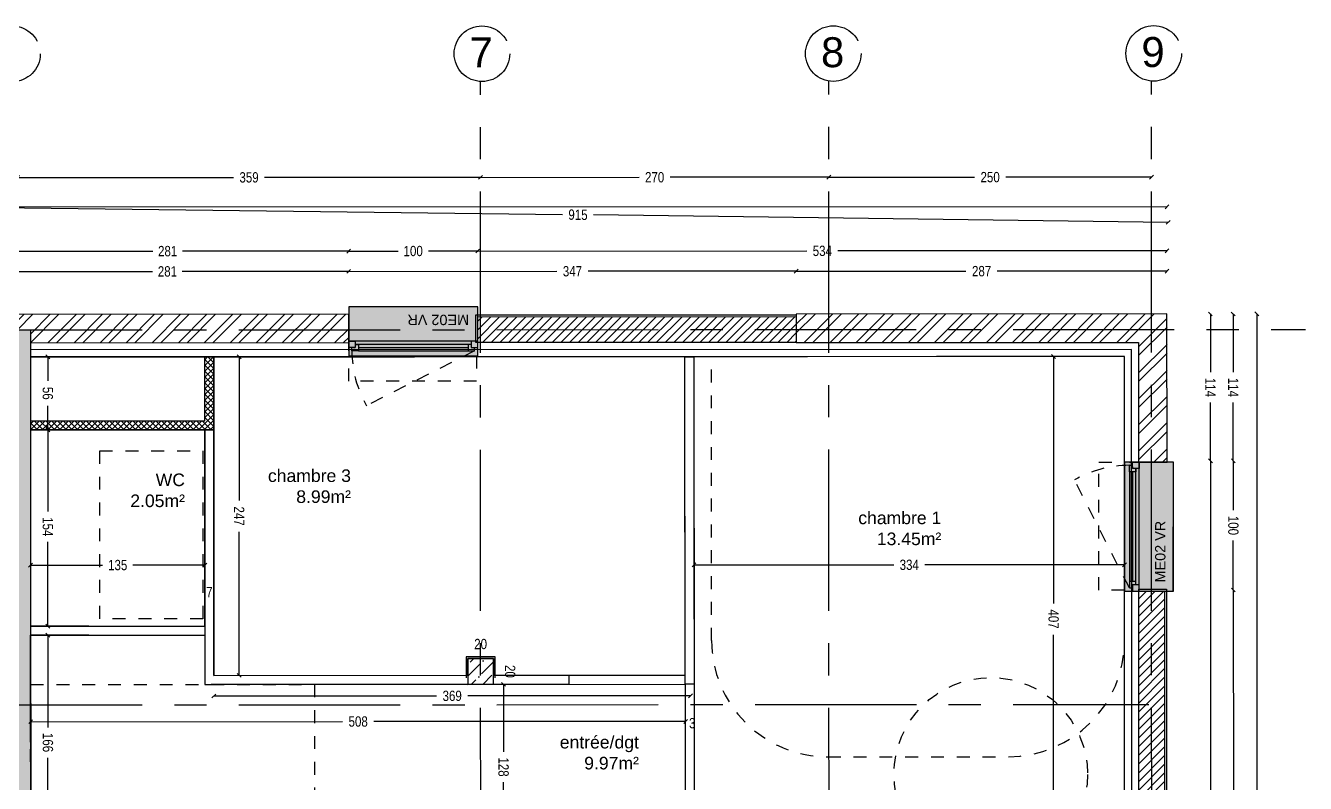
# Model space of a CAD drawing. Header units: millimetres. Extents: x -11.2 to 20.6, y -11.4 to 6.8.
# Drawn here: x 10.26 to 20.18, y 0.89 to 6.77 of the extents above; entities that cross this region are included whole.
import ezdxf

# ---------------------------------------------------------------- set-up
doc = ezdxf.new("R2010")
doc.units = ezdxf.units.MM
for name, pattern in [('0.0.1_Plan masse$0$cartouche PRO tranche 1$0${ Batten }', [0]), ('AXESx2', [4, 2.5, -0.5, 0.5, -0.5]), ('CACHE', [0.375, 0.25, -0.125]), ('INTERROMPU', [0.75, 0.5, -0.25])]:
    doc.linetypes.add(name, pattern=pattern)
doc.layers.get('Defpoints').update_dxf_attribs({"color": 1})
for name, color, linetype in [("02_AH_Files d'axes", 147, 'AXESx2'), ('02_AH_Structure Béton', 10, 'Continuous'), ('02_AH_Structure Béton_H', 11, 'Continuous'), ('02_AH_Structure Maçonnée', 230, 'Continuous'), ('02_AH_Structure Maçonnée_H', 231, 'Continuous'), ('03_AH_Menuiseries Ext', 3, 'Continuous'), ('04_AH_Cloisons', 150, 'Continuous'), ('04_AH_Cloisons_H', 153, 'Continuous'), ('04_AH_Isolation', 2, 'Continuous'), ('04_AH_Isolation_H', 2, 'Continuous'), ('07_AH_Côtes 50e', 7, 'Continuous'), ('07_AH_Perso-Symboles-...', 8, 'Continuous'), ('07_AH_Textes 50e', 7, 'Continuous')]:
    doc.layers.add(name, color=color, linetype=linetype)
doc.layers.add('07_AH_SHAB', color=130, linetype='Continuous', plot=False)
doc.layers.add('10_AH_PANTONE BLANC', color=7, linetype='Continuous', lineweight=0, true_color=0xffffff)
doc.styles.add('ARIAL', font='arial.ttf', dxfattribs={"width": 0.8})
doc.styles.add('Texte 1000', font='arial.ttf', dxfattribs={"height": 1.5})
doc.styles.add('Texte 50', font='arial.ttf', dxfattribs={"height": 0.075})
doc.dimstyles.new('B+B_50', dxfattribs={"dimscale": 0, "dimtxt": 0.08, "dimasz": 0.03, "dimexe": 0.015, "dimexo": 0.03, "dimgap": 0.05, "dimtad": 0, "dimdec": 0, "dimlfac": 100, "dimdsep": 46, "dimtxsty": 'ARIAL', "dimblk": 'OBLIQUE', "dimcen": 0, "dimse1": 1, "dimse2": 1, "dimadec": 0, "dimazin": 0, "dimtp": 5, "dimtm": 2, "dimtfac": 1, "dimtdec": 0, "dimtofl": 0, "dimtmove": 2, "dimatfit": 3, "dimldrblk": 'OBLIQUE', "dimfxl": 1, "dimtolj": 1, "dimarcsym": 0})
pattern_1 = [(45.0186991, (-4278.322744, -90.391835), (0.03363566, 0.1234895056), [0.15875, -0.03175, 0, -0.03175])]
pattern_2 = [(45.0186991, (-4278.322744, -90.391835), (-0.0336869492, 0.0336649681), [])]
pattern_3 = [(45.018699, (-4278.32274, -90.39183), (-0.1010608476, 0.1009949044), []), (45.018699, (-4278.25539, -90.39181), (-0.1010608476, 0.1009949044), [])]

# ---------------------------------------------------------------- blocks, each defined once
blk = doc.blocks.new('_Oblique')
at = {"color": 0, "linetype": 'ByBlock', "lineweight": -2}
blk.add_line((-0.5, -0.5), (0.5, 0.5), dxfattribs=at)
blk = doc.blocks.new('*D334')
at = {"layer": '07_AH_Côtes 50e', "color": 0, "lineweight": -2, "transparency": 16777216}
for p, q in [((9.9584, 5.0182), (11.2462, 5.0187)), ((12.7641, 5.0192), (11.4763, 5.0187))]:
    blk.add_line(p, q, dxfattribs=at)
at = {"layer": 'Defpoints', "color": 0, "transparency": 16777216}
for p in [(12.7641, 5.0192), (12.7642, 4.6799), (9.9585, 4.6491)]:
    blk.add_point(p, dxfattribs=at)
at = {"layer": '07_AH_Côtes 50e', "color": 0, "lineweight": -2, "transparency": 16777216, "xscale": 0.03, "yscale": 0.03, "zscale": 0.03}
for p, rotation in [((9.9584, 5.0182), 180.0186991388701), ((12.7641, 5.0192), 0.01869913887016166)]:
    blk.add_blockref('_Oblique', p, dxfattribs=dict(at, rotation=rotation))
at = {"layer": '07_AH_Côtes 50e', "color": 0, "transparency": 16777216, "insert": (11.3613, 5.0187), "char_height": 0.08, "attachment_point": 5, "rotation": 0.0187, "style": 'ARIAL'}
blk.add_mtext('\\A1;281', dxfattribs=at)
blk = doc.blocks.new('*D335')
at = {"layer": '07_AH_Côtes 50e', "color": 0, "lineweight": -2, "transparency": 16777216}
for p, q in [((12.7641, 5.0192), (13.1465, 5.0193)), ((13.7641, 5.0195), (13.3817, 5.0194))]:
    blk.add_line(p, q, dxfattribs=at)
at = {"layer": 'Defpoints', "color": 0, "transparency": 16777216}
for p in [(13.7641, 5.0195), (12.7642, 4.6799), (13.7642, 4.6802)]:
    blk.add_point(p, dxfattribs=at)
at = {"layer": '07_AH_Côtes 50e', "color": 0, "lineweight": -2, "transparency": 16777216, "xscale": 0.03, "yscale": 0.03, "zscale": 0.03}
for p, rotation in [((12.7641, 5.0192), 180.0186991388701), ((13.7641, 5.0195), 0.01869913887016166)]:
    blk.add_blockref('_Oblique', p, dxfattribs=dict(at, rotation=rotation))
at = {"layer": '07_AH_Côtes 50e', "color": 0, "transparency": 16777216, "insert": (13.2641, 5.0193), "char_height": 0.08, "attachment_point": 5, "rotation": 0.0187, "style": 'ARIAL'}
blk.add_mtext('\\A1;100', dxfattribs=at)
blk = doc.blocks.new('*D336')
at = {"layer": '07_AH_Côtes 50e', "color": 0, "lineweight": -2, "transparency": 16777216}
for p, q in [((13.7641, 5.0195), (16.3144, 5.0203)), ((19.1059, 5.0212), (16.5556, 5.0204))]:
    blk.add_line(p, q, dxfattribs=at)
at = {"layer": 'Defpoints', "color": 0, "transparency": 16777216}
for p in [(19.1059, 5.0212), (13.7642, 4.6802), (19.106, 4.5321)]:
    blk.add_point(p, dxfattribs=at)
at = {"layer": '07_AH_Côtes 50e', "color": 0, "lineweight": -2, "transparency": 16777216, "xscale": 0.03, "yscale": 0.03, "zscale": 0.03}
for p, rotation in [((13.7641, 5.0195), 180.0186991388701), ((19.1059, 5.0212), 0.01869913887016166)]:
    blk.add_blockref('_Oblique', p, dxfattribs=dict(at, rotation=rotation))
at = {"layer": '07_AH_Côtes 50e', "color": 0, "transparency": 16777216, "insert": (16.435, 5.0204), "char_height": 0.08, "attachment_point": 5, "rotation": 0.0187, "style": 'ARIAL'}
blk.add_mtext('\\A1;534', dxfattribs=at)
blk = doc.blocks.new('*D337')
at = {"layer": '07_AH_Côtes 50e', "color": 0, "lineweight": -2, "transparency": 16777216}
for p, q in [((-8.6816, 5.3525), (5.0659, 5.357)), ((19.1058, 5.3616), (5.3583, 5.3571))]:
    blk.add_line(p, q, dxfattribs=at)
at = {"layer": 'Defpoints', "color": 0, "transparency": 16777216}
for p in [(19.1058, 5.3616), (-8.6813, 4.523), (19.106, 4.5321)]:
    blk.add_point(p, dxfattribs=at)
at = {"layer": '07_AH_Côtes 50e', "color": 0, "lineweight": -2, "transparency": 16777216, "xscale": 0.03, "yscale": 0.03, "zscale": 0.03}
for p, rotation in [((-8.6816, 5.3525), 180.0186991388701), ((19.1058, 5.3616), 0.01869913887016166)]:
    blk.add_blockref('_Oblique', p, dxfattribs=dict(at, rotation=rotation))
at = {"layer": '07_AH_Côtes 50e', "color": 0, "transparency": 16777216, "insert": (5.2121, 5.3571), "char_height": 0.08, "attachment_point": 5, "rotation": 0.0187, "style": 'ARIAL'}
blk.add_mtext('\\A1;2779', dxfattribs=at)
blk = doc.blocks.new('*D384')
at = {"layer": '07_AH_Côtes 50e', "color": 0, "lineweight": -2, "transparency": 16777216}
for p, q in [((19.62, 2.3934), (19.6205, 0.7964)), ((19.6211, -1.0418), (19.6206, 0.5553))]:
    blk.add_line(p, q, dxfattribs=at)
at = {"layer": 'Defpoints', "color": 0, "transparency": 16777216}
for p in [(19.2567, 2.3933), (19.62, 2.3934), (19.2579, -1.0419)]:
    blk.add_point(p, dxfattribs=at)
at = {"layer": '07_AH_Côtes 50e', "color": 0, "lineweight": -2, "transparency": 16777216, "xscale": 0.03, "yscale": 0.03, "zscale": 0.03}
for p, rotation in [((19.62, 2.3934), 90.01869913888217), ((19.6211, -1.0418), 270.0186991388822)]:
    blk.add_blockref('_Oblique', p, dxfattribs=dict(at, rotation=rotation))
at = {"layer": '07_AH_Côtes 50e', "color": 0, "transparency": 16777216, "insert": (19.6206, 0.6758), "char_height": 0.08, "attachment_point": 5, "rotation": 270.0187, "style": 'ARIAL'}
blk.add_mtext('\\A1;344', dxfattribs=at)
blk = doc.blocks.new('*D385')
at = {"layer": '07_AH_Côtes 50e', "color": 0, "lineweight": -2, "transparency": 16777216}
for p, q in [((19.6197, 3.3934), (19.6198, 3.011)), ((19.62, 2.3934), (19.6199, 2.7758))]:
    blk.add_line(p, q, dxfattribs=at)
at = {"layer": 'Defpoints', "color": 0, "transparency": 16777216}
for p in [(19.2564, 3.3933), (19.6197, 3.3934), (19.2567, 2.3933)]:
    blk.add_point(p, dxfattribs=at)
at = {"layer": '07_AH_Côtes 50e', "color": 0, "lineweight": -2, "transparency": 16777216, "xscale": 0.03, "yscale": 0.03, "zscale": 0.03}
for p, rotation in [((19.6197, 3.3934), 90.01869913888217), ((19.62, 2.3934), 270.0186991388822)]:
    blk.add_blockref('_Oblique', p, dxfattribs=dict(at, rotation=rotation))
at = {"layer": '07_AH_Côtes 50e', "color": 0, "transparency": 16777216, "insert": (19.6198, 2.8934), "char_height": 0.08, "attachment_point": 5, "rotation": 270.0187, "style": 'ARIAL'}
blk.add_mtext('\\A1;100', dxfattribs=at)
blk = doc.blocks.new('*D386')
at = {"layer": '07_AH_Côtes 50e', "color": 0, "lineweight": -2, "transparency": 16777216}
for p, q in [((19.6193, 4.5322), (19.6195, 4.0804)), ((19.6197, 3.3934), (19.6195, 3.8453))]:
    blk.add_line(p, q, dxfattribs=at)
at = {"layer": 'Defpoints', "color": 0, "transparency": 16777216}
for p in [(19.106, 4.5321), (19.6193, 4.5322), (19.2564, 3.3933)]:
    blk.add_point(p, dxfattribs=at)
at = {"layer": '07_AH_Côtes 50e', "color": 0, "lineweight": -2, "transparency": 16777216, "xscale": 0.03, "yscale": 0.03, "zscale": 0.03}
for p, rotation in [((19.6193, 4.5322), 90.01869913888217), ((19.6197, 3.3934), 270.0186991388822)]:
    blk.add_blockref('_Oblique', p, dxfattribs=dict(at, rotation=rotation))
at = {"layer": '07_AH_Côtes 50e', "color": 0, "transparency": 16777216, "insert": (19.6195, 3.9628), "char_height": 0.08, "attachment_point": 5, "rotation": 270.0187, "style": 'ARIAL'}
blk.add_mtext('\\A1;114', dxfattribs=at)
blk = doc.blocks.new('*D387')
at = {"layer": '07_AH_Côtes 50e', "color": 0, "lineweight": -2, "transparency": 16777216}
for p, q in [((19.8017, 4.5323), (19.8036, -1.2338)), ((19.8056, -7.2844), (19.8037, -1.5183))]:
    blk.add_line(p, q, dxfattribs=at)
at = {"layer": 'Defpoints', "color": 0, "transparency": 16777216}
for p in [(19.106, 4.5321), (19.1099, -7.2846), (19.8056, -7.2844)]:
    blk.add_point(p, dxfattribs=at)
at = {"layer": '07_AH_Côtes 50e', "color": 0, "lineweight": -2, "transparency": 16777216, "xscale": 0.03, "yscale": 0.03, "zscale": 0.03}
for p, rotation in [((19.8017, 4.5323), 90.01869913888217), ((19.8056, -7.2844), 270.0186991388822)]:
    blk.add_blockref('_Oblique', p, dxfattribs=dict(at, rotation=rotation))
at = {"layer": '07_AH_Côtes 50e', "color": 0, "transparency": 16777216, "insert": (19.8037, -1.3761), "char_height": 0.08, "attachment_point": 5, "rotation": 270.0187, "style": 'ARIAL'}
blk.add_mtext('\\A1;1182', dxfattribs=at)
blk = doc.blocks.new('*D411')
at = {"layer": '07_AH_Côtes 50e', "color": 0, "lineweight": -2, "transparency": 16777216}
for p, q in [((10.2992, 2.5858), (10.8563, 2.586)), ((11.6494, 2.5863), (11.0922, 2.5861))]:
    blk.add_line(p, q, dxfattribs=at)
at = {"layer": 'Defpoints', "color": 0, "transparency": 16777216}
for p in [(10.2991, 2.7126), (11.6493, 2.713), (11.6494, 2.5863)]:
    blk.add_point(p, dxfattribs=at)
at = {"layer": '07_AH_Côtes 50e', "color": 0, "lineweight": -2, "transparency": 16777216, "xscale": 0.03, "yscale": 0.03, "zscale": 0.03}
for p, rotation in [((10.2992, 2.5858), 180.0186991388701), ((11.6494, 2.5863), 0.01869913887016166)]:
    blk.add_blockref('_Oblique', p, dxfattribs=dict(at, rotation=rotation))
at = {"layer": '07_AH_Côtes 50e', "color": 0, "transparency": 16777216, "insert": (10.9743, 2.5861), "char_height": 0.08, "attachment_point": 5, "rotation": 0.0187, "style": 'ARIAL'}
blk.add_mtext('\\A1;135', dxfattribs=at)
blk = doc.blocks.new('*D565')
at = {"layer": 'Defpoints', "color": 0, "transparency": 16777216}
for p in [(11.6493, 2.713), (11.7193, 2.7653), (11.7194, 2.5863)]:
    blk.add_point(p, dxfattribs=at)
at = {"layer": '07_AH_Côtes 50e', "color": 0, "transparency": 16777216, "insert": (11.6844, 2.3763), "char_height": 0.08, "attachment_point": 5, "rotation": 0.0187, "style": 'ARIAL'}
blk.add_mtext('\\A1;7', dxfattribs=at)
blk = doc.blocks.new('*D566')
at = {"layer": '07_AH_Côtes 50e', "color": 0, "lineweight": -2, "transparency": 16777216}
for p, q in [((11.7197, 1.5721), (13.4456, 1.5727)), ((15.4129, 1.5733), (13.6871, 1.5727))]:
    blk.add_line(p, q, dxfattribs=at)
at = {"layer": 'Defpoints', "color": 0, "transparency": 16777216}
for p in [(11.7193, 2.7653), (15.4129, 1.6628), (15.4129, 1.5733)]:
    blk.add_point(p, dxfattribs=at)
at = {"layer": '07_AH_Côtes 50e', "color": 0, "lineweight": -2, "transparency": 16777216, "xscale": 0.03, "yscale": 0.03, "zscale": 0.03}
for p, rotation in [((11.7197, 1.5721), 180.0186991388701), ((15.4129, 1.5733), 0.01869913887016166)]:
    blk.add_blockref('_Oblique', p, dxfattribs=dict(at, rotation=rotation))
at = {"layer": '07_AH_Côtes 50e', "color": 0, "transparency": 16777216, "insert": (13.5663, 1.5727), "char_height": 0.08, "attachment_point": 5, "rotation": 0.0187, "style": 'ARIAL'}
blk.add_mtext('\\A1;369', dxfattribs=at)
blk = doc.blocks.new('*D567')
at = {"layer": 'Defpoints', "color": 0, "transparency": 16777216}
for p in [(15.4406, 2.677), (15.4129, 1.6628), (15.4409, 1.5733)]:
    blk.add_point(p, dxfattribs=at)
at = {"layer": '07_AH_Côtes 50e', "color": 0, "transparency": 16777216, "insert": (15.427, 1.3607), "char_height": 0.08, "attachment_point": 5, "rotation": 0.0187, "style": 'ARIAL'}
blk.add_mtext('\\A1;3', dxfattribs=at)
blk = doc.blocks.new('*D568')
at = {"layer": '07_AH_Côtes 50e', "color": 0, "lineweight": -2, "transparency": 16777216}
for p, q in [((15.4406, 2.5875), (16.9881, 2.588)), ((18.7766, 2.5886), (17.2291, 2.5881))]:
    blk.add_line(p, q, dxfattribs=at)
at = {"layer": 'Defpoints', "color": 0, "transparency": 16777216}
for p in [(15.4406, 2.677), (18.7766, 2.5886), (18.7767, 2.3052)]:
    blk.add_point(p, dxfattribs=at)
at = {"layer": '07_AH_Côtes 50e', "color": 0, "lineweight": -2, "transparency": 16777216, "xscale": 0.03, "yscale": 0.03, "zscale": 0.03}
for p, rotation in [((15.4406, 2.5875), 180.0186991388701), ((18.7766, 2.5886), 0.01869913887016166)]:
    blk.add_blockref('_Oblique', p, dxfattribs=dict(at, rotation=rotation))
at = {"layer": '07_AH_Côtes 50e', "color": 0, "transparency": 16777216, "insert": (17.1086, 2.5881), "char_height": 0.08, "attachment_point": 5, "rotation": 0.0187, "style": 'ARIAL'}
blk.add_mtext('\\A1;334', dxfattribs=at)
blk = doc.blocks.new('*D578')
at = {"layer": '07_AH_Côtes 50e', "color": 0, "lineweight": -2, "transparency": 16777216}
for p, q in [((10.2996, 1.373), (12.717, 1.3738)), ((15.376, 1.3746), (12.9585, 1.3738))]:
    blk.add_line(p, q, dxfattribs=at)
at = {"layer": 'Defpoints', "color": 0, "transparency": 16777216}
for p in [(10.2995, 1.6611), (15.3759, 1.6617), (10.2996, 1.373)]:
    blk.add_point(p, dxfattribs=at)
at = {"layer": '07_AH_Côtes 50e', "color": 0, "lineweight": -2, "transparency": 16777216, "xscale": 0.03, "yscale": 0.03, "zscale": 0.03}
for p, rotation in [((15.376, 1.3746), 0.01869913887019514), ((10.2996, 1.373), 180.0186991388701)]:
    blk.add_blockref('_Oblique', p, dxfattribs=dict(at, rotation=rotation))
at = {"layer": '07_AH_Côtes 50e', "color": 0, "transparency": 16777216, "insert": (12.8378, 1.3738), "char_height": 0.08, "attachment_point": 5, "rotation": 0.0187, "style": 'ARIAL'}
blk.add_mtext('\\A1;508', dxfattribs=at)
blk = doc.blocks.new('*D518')
at = {"layer": '07_AH_Côtes 50e', "color": 0, "lineweight": -2, "transparency": 16777216}
for p, q in [((18.226, 4.2018), (18.2266, 2.2897)), ((18.2273, 0.1337), (18.2267, 2.0457))]:
    blk.add_line(p, q, dxfattribs=at)
at = {"layer": 'Defpoints', "color": 0, "transparency": 16777216}
for p in [(18.226, 4.2018), (18.226, 4.2018), (18.2273, 0.1337)]:
    blk.add_point(p, dxfattribs=at)
at = {"layer": '07_AH_Côtes 50e', "color": 0, "lineweight": -2, "transparency": 16777216, "xscale": 0.03, "yscale": 0.03, "zscale": 0.03}
for p, rotation in [((18.226, 4.2018), 90.01869913888217), ((18.2273, 0.1337), 270.0186991388822)]:
    blk.add_blockref('_Oblique', p, dxfattribs=dict(at, rotation=rotation))
at = {"layer": '07_AH_Côtes 50e', "color": 0, "transparency": 16777216, "insert": (18.2267, 2.1677), "char_height": 0.08, "attachment_point": 5, "rotation": 270.0187, "style": 'ARIAL'}
blk.add_mtext('\\A1;407', dxfattribs=at)
blk = doc.blocks.new('*D520')
at = {"layer": '07_AH_Côtes 50e', "color": 0, "lineweight": -2, "transparency": 16777216}
for p, q in [((11.9152, 4.1997), (11.9156, 3.0869)), ((11.916, 1.7316), (11.9156, 2.8444))]:
    blk.add_line(p, q, dxfattribs=at)
at = {"layer": 'Defpoints', "color": 0, "transparency": 16777216}
for p in [(11.9152, 4.1997), (12.0562, 4.1998), (12.057, 1.7317)]:
    blk.add_point(p, dxfattribs=at)
at = {"layer": '07_AH_Côtes 50e', "color": 0, "lineweight": -2, "transparency": 16777216, "xscale": 0.03, "yscale": 0.03, "zscale": 0.03}
for p, rotation in [((11.9152, 4.1997), 90.01869913888217), ((11.916, 1.7316), 270.0186991388822)]:
    blk.add_blockref('_Oblique', p, dxfattribs=dict(at, rotation=rotation))
at = {"layer": '07_AH_Côtes 50e', "color": 0, "transparency": 16777216, "insert": (11.9156, 2.9657), "char_height": 0.08, "attachment_point": 5, "rotation": 270.0187, "style": 'ARIAL'}
blk.add_mtext('\\A1;247', dxfattribs=at)
blk = doc.blocks.new('*D521')
at = {"layer": 'Defpoints', "color": 0, "transparency": 16777216}
for p in [(13.8867, 1.8623), (14.0152, 1.8623), (13.8868, 1.6623)]:
    blk.add_point(p, dxfattribs=at)
at = {"layer": '07_AH_Côtes 50e', "color": 0, "transparency": 16777216, "insert": (14.0153, 1.7623), "char_height": 0.08, "attachment_point": 5, "rotation": 270.0187, "style": 'ARIAL'}
blk.add_mtext('\\A1;20', dxfattribs=at)
blk = doc.blocks.new('*D522')
at = {"layer": 'Defpoints', "color": 0, "transparency": 16777216}
for p in [(13.6867, 1.974), (13.6867, 1.8622), (13.8867, 1.8623)]:
    blk.add_point(p, dxfattribs=at)
at = {"layer": '07_AH_Côtes 50e', "color": 0, "transparency": 16777216, "insert": (13.7867, 1.9741), "char_height": 0.08, "attachment_point": 5, "rotation": 0.0187, "style": 'ARIAL'}
blk.add_mtext('\\A1;20', dxfattribs=at)
blk = doc.blocks.new('*D523')
at = {"layer": '07_AH_Côtes 50e', "color": 0, "lineweight": -2, "transparency": 16777216}
for p, q in [((10.4321, 3.6525), (10.4324, 3.0003)), ((10.4326, 2.113), (10.4324, 2.7652))]:
    blk.add_line(p, q, dxfattribs=at)
at = {"layer": 'Defpoints', "color": 0, "transparency": 16777216}
for p in [(10.4321, 3.6525), (10.5239, 3.6526), (10.5244, 2.113)]:
    blk.add_point(p, dxfattribs=at)
at = {"layer": '07_AH_Côtes 50e', "color": 0, "lineweight": -2, "transparency": 16777216, "xscale": 0.03, "yscale": 0.03, "zscale": 0.03}
for p, rotation in [((10.4321, 3.6525), 90.01869913888217), ((10.4326, 2.113), 270.0186991388822)]:
    blk.add_blockref('_Oblique', p, dxfattribs=dict(at, rotation=rotation))
at = {"layer": '07_AH_Côtes 50e', "color": 0, "transparency": 16777216, "insert": (10.4324, 2.8828), "char_height": 0.08, "attachment_point": 5, "rotation": 270.0187, "style": 'ARIAL'}
blk.add_mtext('\\A1;154', dxfattribs=at)
blk = doc.blocks.new('*D524')
at = {"layer": '07_AH_Côtes 50e', "color": 0, "lineweight": -2, "transparency": 16777216}
for p, q in [((10.432, 4.1992), (10.432, 4.0128)), ((10.4321, 3.6348), (10.4321, 3.8212))]:
    blk.add_line(p, q, dxfattribs=at)
at = {"layer": 'Defpoints', "color": 0, "transparency": 16777216}
for p in [(10.2986, 4.1991), (10.432, 4.1992), (10.2988, 3.6348)]:
    blk.add_point(p, dxfattribs=at)
at = {"layer": '07_AH_Côtes 50e', "color": 0, "lineweight": -2, "transparency": 16777216, "xscale": 0.03, "yscale": 0.03, "zscale": 0.03}
for p, rotation in [((10.432, 4.1992), 90.01869913888217), ((10.4321, 3.6348), 270.0186991388822)]:
    blk.add_blockref('_Oblique', p, dxfattribs=dict(at, rotation=rotation))
at = {"layer": '07_AH_Côtes 50e', "color": 0, "transparency": 16777216, "insert": (10.4321, 3.917), "char_height": 0.08, "attachment_point": 5, "rotation": 270.0187, "style": 'ARIAL'}
blk.add_mtext('\\A1;56', dxfattribs=at)
blk = doc.blocks.new('*D525')
at = {"layer": '07_AH_Côtes 50e', "color": 0, "lineweight": -2, "transparency": 16777216}
for p, q in [((10.4327, 2.043), (10.4329, 1.329)), ((10.4332, 0.3796), (10.433, 1.0937))]:
    blk.add_line(p, q, dxfattribs=at)
at = {"layer": 'Defpoints', "color": 0, "transparency": 16777216}
for p in [(10.3856, 2.043), (10.4327, 2.043), (10.3861, 0.3796)]:
    blk.add_point(p, dxfattribs=at)
at = {"layer": '07_AH_Côtes 50e', "color": 0, "lineweight": -2, "transparency": 16777216, "xscale": 0.03, "yscale": 0.03, "zscale": 0.03}
for p, rotation in [((10.4327, 2.043), 90.01869913888217), ((10.4332, 0.3796), 270.0186991388822)]:
    blk.add_blockref('_Oblique', p, dxfattribs=dict(at, rotation=rotation))
at = {"layer": '07_AH_Côtes 50e', "color": 0, "transparency": 16777216, "insert": (10.4329, 1.2113), "char_height": 0.08, "attachment_point": 5, "rotation": 270.0187, "style": 'ARIAL'}
blk.add_mtext('\\A1;166', dxfattribs=at)
blk = doc.blocks.new('*D536')
at = {"layer": '07_AH_Côtes 50e', "color": 0, "lineweight": -2, "transparency": 16777216}
for p, q in [((13.9638, 1.6623), (13.9639, 1.1393)), ((13.9642, 0.3808), (13.964, 0.9038))]:
    blk.add_line(p, q, dxfattribs=at)
at = {"layer": 'Defpoints', "color": 0, "transparency": 16777216}
for p in [(13.9005, 1.6623), (13.9638, 1.6623), (13.9009, 0.3808)]:
    blk.add_point(p, dxfattribs=at)
at = {"layer": '07_AH_Côtes 50e', "color": 0, "lineweight": -2, "transparency": 16777216, "xscale": 0.03, "yscale": 0.03, "zscale": 0.03}
for p, rotation in [((13.9638, 1.6623), 90.01869913888217), ((13.9642, 0.3808), 270.0186991388822)]:
    blk.add_blockref('_Oblique', p, dxfattribs=dict(at, rotation=rotation))
at = {"layer": '07_AH_Côtes 50e', "color": 0, "transparency": 16777216, "insert": (13.964, 1.0216), "char_height": 0.08, "attachment_point": 5, "rotation": 270.0187, "style": 'ARIAL'}
blk.add_mtext('\\A1;128', dxfattribs=at)
blk = doc.blocks.new('*D408')
at = {"layer": '07_AH_Côtes 50e', "color": 0, "lineweight": -2, "transparency": 16777216}
for p, q in [((9.9676, 5.3589), (14.4204, 5.302)), ((19.1151, 5.2419), (14.6623, 5.2989))]:
    blk.add_line(p, q, dxfattribs=at)
at = {"layer": 'Defpoints', "color": 0, "transparency": 16777216}
for p in [(19.1151, 5.2419), (9.9585, 4.6491), (19.106, 4.5321)]:
    blk.add_point(p, dxfattribs=at)
at = {"layer": '07_AH_Côtes 50e', "color": 0, "lineweight": -2, "transparency": 16777216, "xscale": 0.03, "yscale": 0.03, "zscale": 0.03}
for p, rotation in [((9.9676, 5.3589), 179.2671171968153), ((19.1151, 5.2419), 359.2671171968153)]:
    blk.add_blockref('_Oblique', p, dxfattribs=dict(at, rotation=rotation))
at = {"layer": '07_AH_Côtes 50e', "color": 0, "transparency": 16777216, "insert": (14.5413, 5.3004), "char_height": 0.08, "attachment_point": 5, "rotation": 359.26712, "style": 'ARIAL'}
blk.add_mtext('\\A1;915', dxfattribs=at)
blk = doc.blocks.new('*D562')
at = {"layer": '07_AH_Côtes 50e', "color": 0, "lineweight": -2, "transparency": 16777216}
for p, q in [((10.1982, 5.5893), (11.8711, 5.5899)), ((13.7855, 5.5905), (12.1126, 5.5899))]:
    blk.add_line(p, q, dxfattribs=at)
at = {"layer": 'Defpoints', "color": 0, "transparency": 16777216}
for p in [(10.1981, 5.8333), (13.7855, 5.7457), (13.7855, 5.5905)]:
    blk.add_point(p, dxfattribs=at)
at = {"layer": '07_AH_Côtes 50e', "color": 0, "lineweight": -2, "transparency": 16777216, "xscale": 0.03, "yscale": 0.03, "zscale": 0.03}
for p, rotation in [((10.1982, 5.5893), 180.0186991388964), ((13.7855, 5.5905), 0.01869913889631853)]:
    blk.add_blockref('_Oblique', p, dxfattribs=dict(at, rotation=rotation))
at = {"layer": '07_AH_Côtes 50e', "color": 0, "transparency": 16777216, "insert": (11.9919, 5.5899), "char_height": 0.08, "attachment_point": 5, "rotation": 0.0187, "style": 'ARIAL'}
blk.add_mtext('\\A1;359', dxfattribs=at)
blk = doc.blocks.new('*D563')
at = {"layer": '07_AH_Côtes 50e', "color": 0, "lineweight": -2, "transparency": 16777216}
for p, q in [((13.7855, 5.5905), (15.0142, 5.5909)), ((16.4851, 5.5914), (15.2565, 5.591))]:
    blk.add_line(p, q, dxfattribs=at)
at = {"layer": 'Defpoints', "color": 0, "transparency": 16777216}
for p in [(16.4851, 5.7688), (13.7855, 5.7457), (16.4851, 5.5914)]:
    blk.add_point(p, dxfattribs=at)
at = {"layer": '07_AH_Côtes 50e', "color": 0, "lineweight": -2, "transparency": 16777216, "xscale": 0.03, "yscale": 0.03, "zscale": 0.03}
for p, rotation in [((13.7855, 5.5905), 180.0186991388964), ((16.4851, 5.5914), 0.01869913889631853)]:
    blk.add_blockref('_Oblique', p, dxfattribs=dict(at, rotation=rotation))
at = {"layer": '07_AH_Côtes 50e', "color": 0, "transparency": 16777216, "insert": (15.1353, 5.5909), "char_height": 0.08, "attachment_point": 5, "rotation": 0.0187, "style": 'ARIAL'}
blk.add_mtext('\\A1;270', dxfattribs=at)
blk = doc.blocks.new('*D564')
at = {"layer": '07_AH_Côtes 50e', "color": 0, "lineweight": -2, "transparency": 16777216}
for p, q in [((16.4851, 5.5914), (17.6143, 5.5917)), ((18.9857, 5.5922), (17.8566, 5.5918))]:
    blk.add_line(p, q, dxfattribs=at)
at = {"layer": 'Defpoints', "color": 0, "transparency": 16777216}
for p in [(16.4851, 5.7688), (18.9856, 5.8029), (18.9857, 5.5922)]:
    blk.add_point(p, dxfattribs=at)
at = {"layer": '07_AH_Côtes 50e', "color": 0, "lineweight": -2, "transparency": 16777216, "xscale": 0.03, "yscale": 0.03, "zscale": 0.03}
for p, rotation in [((16.4851, 5.5914), 180.0186991388964), ((18.9857, 5.5922), 0.01869913889636942)]:
    blk.add_blockref('_Oblique', p, dxfattribs=dict(at, rotation=rotation))
at = {"layer": '07_AH_Côtes 50e', "color": 0, "transparency": 16777216, "insert": (17.7354, 5.5918), "char_height": 0.08, "attachment_point": 5, "rotation": 0.0187, "style": 'ARIAL'}
blk.add_mtext('\\A1;250', dxfattribs=at)
blk = doc.blocks.new('ME02C')
at = {"layer": '10_AH_PANTONE BLANC'}
h = blk.add_hatch(color=256, dxfattribs=at)
h.dxf.hatch_style = 1
h.paths.add_polyline_path([(4290.4075, 77.4298), (4289.4075, 77.4298), (4289.4075, 77.8085), (4290.4075, 77.8085)])
at = {"ltscale": 0.1}
for p, q in [((4290.3325, 77.771), (4289.4825, 77.771)), ((4290.4075, 77.771), (4290.4075, 77.746)), ((4290.3325, 77.746), (4289.4825, 77.746)), ((4290.37, 77.746), (4290.3575, 77.746)), ((4290.4075, 77.746), (4290.4075, 77.746))]:
    blk.add_line(p, q, dxfattribs=at)
at = {"color": 251}
blk.add_line((4289.4575, 77.696), (4290.4075, 77.696), dxfattribs=at)
at = {"color": 251, "linetype": 'CACHE', "ltscale": 0.3, "flags": 128}
blk.add_lwpolyline([(4289.4325, 77.771), (4290.2687, 78.196)], dxfattribs=at)
at = {"color": 251, "linetype": 'CACHE', "ltscale": 0.3}
blk.add_lwpolyline([(4290.4075, 77.8085), (4289.4161, 77.8085), (4289.4161, 78.0067), (4290.4075, 78.0067)], close=True, dxfattribs=at)
at = {"ltscale": 0.1}
for points in [[(4290.4075, 77.8085), (4289.4075, 77.8085), (4289.4075, 77.4298), (4290.4075, 77.4298)], [(4289.4575, 77.746), (4289.4075, 77.746), (4289.4075, 77.696), (4289.4575, 77.696)], [(4289.4575, 77.696), (4289.4575, 77.746), (4289.4075, 77.746), (4289.4075, 77.696)], [(4290.3575, 77.696), (4290.3575, 77.746), (4290.4075, 77.746), (4290.4075, 77.696)]]:
    blk.add_lwpolyline(points, close=True, dxfattribs=at)
blk.add_lwpolyline([(4289.4075, 77.4303), (4290.4075, 77.4292), (4290.4075, 77.8085), (4289.4075, 77.8085)], close=True)
for points in [[(4289.4575, 77.721), (4289.4825, 77.721), (4289.4825, 77.771), (4289.4325, 77.771), (4289.4325, 77.746)], [(4290.3575, 77.721), (4290.3325, 77.721), (4290.3325, 77.771), (4290.3825, 77.771), (4290.3825, 77.746)], [(4289.4575, 77.721), (4290.3575, 77.721)], [(4290.37, 77.746), (4290.3575, 77.746)]]:
    blk.add_lwpolyline(points, dxfattribs=at)
at = {"color": 251, "linetype": 'CACHE', "ltscale": 0.3}
blk.add_arc((4289.5325, 77.771), 0.85, 360, 30, dxfattribs=at)
at = {"insert": (4289.4745, 77.5714), "char_height": 0.08, "attachment_point": 1, "style": 'Texte 1000'}
blk.add_mtext_dynamic_manual_height_columns('ME02 VR', width=1.459488, gutter_width=7.5, heights=[0], dxfattribs=at)
blk = doc.blocks.new('*D425')
at = {"layer": '07_AH_Côtes 50e', "color": 0, "lineweight": -2, "transparency": 16777216}
for p, q in [((19.4426, 3.3933), (19.4434, 0.7919)), ((19.4443, -2.0507), (19.4435, 0.5508))]:
    blk.add_line(p, q, dxfattribs=at)
at = {"layer": 'Defpoints', "color": 0, "transparency": 16777216}
for p in [(19.2565, 3.3933), (19.4426, 3.3933), (19.2582, -2.0507)]:
    blk.add_point(p, dxfattribs=at)
at = {"layer": '07_AH_Côtes 50e', "color": 0, "lineweight": -2, "transparency": 16777216, "xscale": 0.03, "yscale": 0.03, "zscale": 0.03}
for p, rotation in [((19.4426, 3.3933), 90.01869913888217), ((19.4443, -2.0507), 270.0186991388822)]:
    blk.add_blockref('_Oblique', p, dxfattribs=dict(at, rotation=rotation))
at = {"layer": '07_AH_Côtes 50e', "color": 0, "transparency": 16777216, "insert": (19.4435, 0.6713), "char_height": 0.08, "attachment_point": 5, "rotation": 270.0187, "style": 'ARIAL'}
blk.add_mtext('\\A1;544', dxfattribs=at)
blk = doc.blocks.new('*D426')
at = {"layer": '07_AH_Côtes 50e', "color": 0, "lineweight": -2, "transparency": 16777216}
for p, q in [((19.4422, 4.5322), (19.4423, 4.0803)), ((19.4426, 3.3933), (19.4424, 3.8452))]:
    blk.add_line(p, q, dxfattribs=at)
at = {"layer": 'Defpoints', "color": 0, "transparency": 16777216}
for p in [(19.106, 4.5321), (19.4422, 4.5322), (19.2565, 3.3933)]:
    blk.add_point(p, dxfattribs=at)
at = {"layer": '07_AH_Côtes 50e', "color": 0, "lineweight": -2, "transparency": 16777216, "xscale": 0.03, "yscale": 0.03, "zscale": 0.03}
for p, rotation in [((19.4422, 4.5322), 90.01869913888217), ((19.4426, 3.3933), 270.0186991388822)]:
    blk.add_blockref('_Oblique', p, dxfattribs=dict(at, rotation=rotation))
at = {"layer": '07_AH_Côtes 50e', "color": 0, "transparency": 16777216, "insert": (19.4424, 3.9628), "char_height": 0.08, "attachment_point": 5, "rotation": 270.0187, "style": 'ARIAL'}
blk.add_mtext('\\A1;114', dxfattribs=at)
blk = doc.blocks.new('*D427')
at = {"layer": '07_AH_Côtes 50e', "color": 0, "lineweight": -2, "transparency": 16777216}
for p, q in [((16.2326, 4.863), (17.548, 4.8634)), ((19.1059, 4.8639), (17.7905, 4.8635))]:
    blk.add_line(p, q, dxfattribs=at)
at = {"layer": 'Defpoints', "color": 0, "transparency": 16777216}
for p in [(16.2326, 4.863), (16.2327, 4.6511), (19.106, 4.5321)]:
    blk.add_point(p, dxfattribs=at)
at = {"layer": '07_AH_Côtes 50e', "color": 0, "lineweight": -2, "transparency": 16777216, "xscale": 0.03, "yscale": 0.03, "zscale": 0.03}
for p, rotation in [((16.2326, 4.863), 180.0186991388701), ((19.1059, 4.8639), 0.01869913887019514)]:
    blk.add_blockref('_Oblique', p, dxfattribs=dict(at, rotation=rotation))
at = {"layer": '07_AH_Côtes 50e', "color": 0, "transparency": 16777216, "insert": (17.6693, 4.8635), "char_height": 0.08, "attachment_point": 5, "rotation": 0.0187, "style": 'ARIAL'}
blk.add_mtext('\\A1;287', dxfattribs=at)
blk = doc.blocks.new('*D428')
at = {"layer": '07_AH_Côtes 50e', "color": 0, "lineweight": -2, "transparency": 16777216}
for p, q in [((12.7642, 4.8619), (14.3777, 4.8624)), ((16.2326, 4.863), (14.6191, 4.8625))]:
    blk.add_line(p, q, dxfattribs=at)
at = {"layer": 'Defpoints', "color": 0, "transparency": 16777216}
for p in [(12.7642, 4.8619), (12.7642, 4.6889), (16.2327, 4.6511)]:
    blk.add_point(p, dxfattribs=at)
at = {"layer": '07_AH_Côtes 50e', "color": 0, "lineweight": -2, "transparency": 16777216, "xscale": 0.03, "yscale": 0.03, "zscale": 0.03}
for p, rotation in [((12.7642, 4.8619), 180.0186991388701), ((16.2326, 4.863), 0.01869913887019514)]:
    blk.add_blockref('_Oblique', p, dxfattribs=dict(at, rotation=rotation))
at = {"layer": '07_AH_Côtes 50e', "color": 0, "transparency": 16777216, "insert": (14.4984, 4.8624), "char_height": 0.08, "attachment_point": 5, "rotation": 0.0187, "style": 'ARIAL'}
blk.add_mtext('\\A1;347', dxfattribs=at)
blk = doc.blocks.new('*D592')
at = {"layer": '07_AH_Côtes 50e', "color": 0, "lineweight": -2, "transparency": 16777216}
for p, q in [((9.9549, 4.8609), (11.2445, 4.8614)), ((12.7642, 4.8619), (11.4746, 4.8614))]:
    blk.add_line(p, q, dxfattribs=at)
at = {"layer": 'Defpoints', "color": 0, "transparency": 16777216}
for p in [(9.9549, 4.8609), (12.7642, 4.6889), (9.955, 4.6491)]:
    blk.add_point(p, dxfattribs=at)
at = {"layer": '07_AH_Côtes 50e', "color": 0, "lineweight": -2, "transparency": 16777216, "xscale": 0.03, "yscale": 0.03, "zscale": 0.03}
for p, rotation in [((9.9549, 4.8609), 180.0186991388701), ((12.7642, 4.8619), 0.01869913887019514)]:
    blk.add_blockref('_Oblique', p, dxfattribs=dict(at, rotation=rotation))
at = {"layer": '07_AH_Côtes 50e', "color": 0, "transparency": 16777216, "insert": (11.3596, 4.8614), "char_height": 0.08, "attachment_point": 5, "rotation": 0.0187, "style": 'ARIAL'}
blk.add_mtext('\\A1;281', dxfattribs=at)

msp = doc.modelspace()

# ---------------------------------------------------------------- hatches: boundary and pattern name
at = {"layer": '02_AH_Structure Béton_H'}
h = msp.add_hatch(dxfattribs=at)
h.set_pattern_fill('ANSI36', color=256, scale=0.02, angle=0.0187)
h.set_pattern_definition(pattern_1)
h.paths.add_polyline_path([(10.3024, -7.1675), (10.1024, -7.1676), (10.0986, 4.4091), (10.2986, 4.4092)])
h = msp.add_hatch(dxfattribs=at)
h.set_pattern_fill('ANSI36', color=256, scale=0.02, angle=0.0187)
h.set_pattern_definition(pattern_1)
h.paths.add_polyline_path([(13.8867, 1.8623), (13.6867, 1.8622), (13.6868, 1.6622), (13.8868, 1.6623)])
h.paths.add_polyline_path([(16.5867, 0.7202), (16.3867, 0.7201), (16.3869, 0.0761), (16.5869, 0.0762)])
h.paths.add_polyline_path([(16.5877, -2.4368), (16.3877, -2.4369), (16.3878, -2.6369), (16.5878, -2.6368)])
h.paths.add_polyline_path([(13.6878, -1.5378), (13.6879, -1.7378), (13.8879, -1.7377), (13.8878, -1.5377)])
at = {"layer": '02_AH_Structure Maçonnée_H'}
h = msp.add_hatch(dxfattribs=at)
h.set_pattern_fill('ANSI32', color=256, scale=0.015, angle=0.0187)
h.set_pattern_definition(pattern_3)
h.paths.add_polyline_path([(9.9586, 4.5291), (9.9586, 4.3091), (10.0986, 4.3091), (10.0986, 4.4091), (10.2986, 4.4092), (10.2986, 4.3092), (12.7643, 4.31), (12.7642, 4.53)])
h = msp.add_hatch(dxfattribs=at)
h.set_pattern_fill('ANSI31', color=256, scale=0.015, angle=0.0187)
h.set_pattern_definition(pattern_2)
h.paths.add_polyline_path([(16.2328, 4.3111), (13.7643, 4.3103), (13.7642, 4.5103), (16.2327, 4.5111)])
h = msp.add_hatch(dxfattribs=at)
h.set_pattern_fill('ANSI32', color=256, scale=0.015, angle=0.0187)
h.set_pattern_definition(pattern_3)
h.paths.add_polyline_path([(16.2327, 4.5311), (16.2328, 4.3111), (18.8861, 4.312), (18.8864, 3.3845), (19.1064, 3.3845), (19.106, 4.5321)])
h = msp.add_hatch(dxfattribs=at)
h.set_pattern_fill('ANSI31', color=256, scale=0.015, angle=0.0187)
h.set_pattern_definition(pattern_2)
h.paths.add_polyline_path([(18.8867, 2.3844), (19.0867, 2.3845), (19.0879, -1.0506), (18.8879, -1.0507)])
at = {"layer": '04_AH_Cloisons_H'}
h = msp.add_hatch(dxfattribs=at)
h.set_pattern_fill('ANSI37', color=256, scale=0.01, angle=0.0187)
h.set_pattern_definition([(45.0186991, (-4278.322744, -90.391835), (-0.02245796613, 0.02244331208), []), (135.0186991, (-4278.322744, -90.391835), (-0.02244331208, -0.02245796613), [])])
h.paths.add_polyline_path([(10.2988, 3.6348), (11.719, 3.6353), (11.7189, 4.1996), (10.2986, 4.1991)])
h.paths.add_polyline_path([(10.2988, 3.7048), (11.649, 3.7052), (11.6489, 4.1996), (10.2986, 4.1991)], flags=17)

# ---------------------------------------------------------------- linework, layer by layer
msp.add_line((10.2986, 4.1995), (13.2742, 4.2004))
at = {"layer": "02_AH_Files d'axes", "ltscale": 0.5}
for p, q in [((13.7905, -9.7695), (13.7853, 6.3344)), ((16.4902, -9.7686), (16.4849, 6.3353)), ((18.9907, -9.7678), (18.9855, 6.3361)), ((-10.0874, 4.4025), (20.1786, 4.4124)), ((-10.0864, 1.4967), (18.9652, 1.5062))]:
    msp.add_line(p, q, dxfattribs=at)
for centre in [(10.1585, 6.5473), (13.7972, 6.5485), (16.52, 6.5493), (19.0029, 6.5509)]:
    msp.add_circle(centre, 0.2155, dxfattribs=at)
at = {"layer": '02_AH_Structure Béton'}
for points in [[(10.3024, -7.1675), (10.1024, -7.1676), (10.0986, 4.4091), (10.2986, 4.4092)], [(13.6868, 1.6622), (13.8868, 1.6623), (13.8867, 1.8623), (13.6867, 1.8622)], [(13.6868, 1.6622), (13.8868, 1.6623), (13.8867, 1.8623), (13.6867, 1.8622)]]:
    msp.add_lwpolyline(points, close=True, dxfattribs=at)
at = {"layer": '02_AH_Structure Maçonnée'}
msp.add_lwpolyline([(10.2986, 4.3092), (12.7643, 4.31), (12.7642, 4.53), (9.9586, 4.5291), (9.9586, 4.3091), (10.0986, 4.3091)], dxfattribs=at)
for points in [[(16.2328, 4.3111), (13.7493, 4.3103), (13.7492, 4.5253), (16.2327, 4.5261)], [(16.2328, 4.3111), (13.7643, 4.3103), (13.7642, 4.5103), (16.2327, 4.5111)], [(16.2327, 4.5311), (16.2328, 4.3111), (18.8861, 4.312), (18.8864, 3.3845), (19.1064, 3.3845), (19.106, 4.5321)], [(18.8867, 2.3994), (19.1017, 2.3995), (19.1029, -1.0656), (18.8879, -1.0657)], [(18.8867, 2.3844), (19.0867, 2.3845), (19.0879, -1.0506), (18.8879, -1.0507)]]:
    msp.add_lwpolyline(points, close=True, dxfattribs=at)
at = {"layer": '04_AH_Cloisons'}
for p, q in [((10.7495, 2.1131), (10.2993, 2.113)), ((10.7496, 2.0431), (10.2993, 2.043))]:
    msp.add_line(p, q, dxfattribs=at)
for points in [[(10.2988, 3.6348), (11.719, 3.6353), (11.7189, 4.1996), (10.2986, 4.1991)], [(10.2988, 3.7048), (11.649, 3.7052), (11.6489, 4.1996), (10.2986, 4.1991)]]:
    msp.add_lwpolyline(points, close=True, dxfattribs=at)
for points in [[(15.3701, 4.0851), (15.3701, 4.2008), (15.4401, 4.2008), (15.4401, 4.0851)], [(15.4401, 4.0851), (15.4409, 1.6628), (15.3709, 1.6628), (15.3701, 4.0151)], [(11.7197, 1.7316), (11.719, 3.6353), (11.649, 3.6352), (11.6497, 1.6615), (11.6997, 1.6616)], [(13.8998, 1.7123), (13.8997, 1.8753), (13.6737, 1.8752), (13.6738, 1.7122)], [(13.8868, 1.7323), (14.4709, 1.7325), (14.4709, 1.6625), (11.6997, 1.6616)], [(11.7197, 1.7316), (13.6868, 1.7322)], [(11.7197, 1.7316), (13.6868, 1.7322)]]:
    msp.add_lwpolyline(points, dxfattribs=at)
at = {"layer": '04_AH_Isolation'}
for p, q in [((18.7761, 4.202), (10.2986, 4.1992)), ((18.7794, -5.7057), (18.7761, 4.202))]:
    msp.add_line(p, q, dxfattribs=at)
msp.add_lwpolyline([(10.3023, -6.9575), (18.7798, -6.9548), (18.7761, 4.202), (10.2986, 4.1992)], dxfattribs=at)
at = {"layer": '04_AH_Isolation_H', "linetype": '0.0.1_Plan masse$0$cartouche PRO tranche 1$0${ Batten }', "ltscale": 0.3}
for p, q in [((18.8311, 4.257), (10.2986, 4.2542)), ((18.8348, -7.0533), (18.8311, 4.257))]:
    msp.add_line(p, q, dxfattribs=at)
at = {"layer": '07_AH_Perso-Symboles-...', "linetype": 'INTERROMPU', "ltscale": 0.2}
msp.add_line((15.5768, 2.0009), (15.5761, 4.2008), dxfattribs=at)
for points in [[(18.7768, 2.002), (18.7761, 4.202)], [(16.4771, 1.1012), (17.8771, 1.1017)]]:
    msp.add_lwpolyline(points, dxfattribs=at)
for points in [[(10.8347, 3.4707), (11.6347, 3.471), (11.6352, 2.171), (10.8352, 2.1707)], [(12.4995, 1.6618), (12.4999, 0.4618), (10.2999, 0.4611), (10.2995, 1.6611)]]:
    msp.add_lwpolyline(points, close=True, dxfattribs=at)
msp.add_circle((17.7406, 0.9648), 0.75, dxfattribs=at)
for centre, start, end in [((16.4768, 2.0012), 180.0187, 270.0187), ((17.8768, 2.0017), 270.0187, 0.0187)]:
    msp.add_arc(centre, 0.9, start, end, dxfattribs=at)
at = {"layer": '07_AH_SHAB'}
for points in [[(15.3701, 4.2008), (11.7189, 4.1996), (11.7197, 1.7316), (13.6868, 1.7322), (13.6867, 1.8622), (13.8867, 1.8623), (13.8868, 1.7323), (15.3709, 1.7328)], [(18.7775, 0.1339), (18.7761, 4.202), (17.3199, 4.2015), (17.3201, 4.2014), (16.3201, 4.2011), (16.3201, 4.2011), (15.4401, 4.2008), (15.4414, 0.1328), (16.3869, 0.1331), (16.3867, 0.7331), (16.5867, 0.7332), (16.5869, 0.1332)], [(11.649, 3.6352), (10.9988, 3.635), (10.9988, 3.635), (10.2988, 3.6348), (10.2993, 2.113), (11.6495, 2.1134)], [(14.3494, -1.6458), (13.8879, -1.6462), (13.8878, -1.5377), (13.6878, -1.5378), (13.6879, -1.6463), (12.7749, -1.6472), (12.77, 0.2424), (12.77, 0.2424), (12.77, 0.3804), (10.2999, 0.3796), (10.2993, 2.043), (10.5771, 2.0431), (10.7496, 2.0431), (11.6496, 2.0434), (11.6497, 1.6615), (11.6497, 1.6615), (11.6497, 1.6615), (11.6497, 1.6615), (15.3709, 1.6628), (15.3713, 0.3813), (13.6788, 0.3807), (13.6789, 0.0607), (14.3489, 0.0609)]]:
    msp.add_lwpolyline(points, close=True, dxfattribs=at)

# ---------------------------------------------------------------- block references
at = {"layer": '03_AH_Menuiseries Ext'}
for p, rotation in [((4303.1811, 81.5011), 179.9931056778102), ((96.0691, -4287.0324), 89.99310567781012)]:
    msp.add_blockref('ME02C', p, dxfattribs=dict(at, rotation=rotation))

# ---------------------------------------------------------------- texts
at = {"layer": "02_AH_Files d'axes", "ltscale": 0.5, "char_height": 0.2321, "width": 2.496107, "attachment_point": 3, "rotation": 0.0187, "style": 'Texte 50'}
for s, insert in [('7', (13.882, 6.6753)), ('8', (16.6048, 6.6762)), ('9', (19.0878, 6.6777))]:
    msp.add_mtext(s, dxfattribs=dict(at, insert=insert))
at = {"layer": '07_AH_Textes 50e', "ltscale": 0.3, "char_height": 0.0975, "width": 2.6, "attachment_point": 3, "rotation": 0.0187, "style": 'Texte 50'}
for s, insert in [('WC\\P2.05m²', (11.4955, 3.2957)), ('chambre 3\\P8.99m²', (12.7819, 3.3278)), ('chambre 1\\P13.45m²', (17.3569, 3.001)), ('entrée/dgt\\P9.97m²', (15.0134, 1.263))]:
    msp.add_mtext(s, dxfattribs=dict(at, insert=insert))

# ---------------------------------------------------------------- dimensions: what is measured, and where the dimension line sits
at = {"layer": '07_AH_Côtes 50e'}
for base, p1, p2, angle, picture, middle in [((13.7855, 5.5905), (10.1981, 5.8333), (13.7855, 5.7457), 180.0187, '*D562', (11.9919, 5.5899)), ((16.4851, 5.5914), (13.7855, 5.7457), (16.4851, 5.7688), 180.0187, '*D563', (15.1353, 5.5909)), ((18.9857, 5.5922), (16.4851, 5.7688), (18.9856, 5.8029), 180.0187, '*D564', (17.7354, 5.5918)), ((19.1058, 5.3616), (-8.6813, 4.523), (19.106, 4.5321), 0.0187, '*D337', (5.2121, 5.3571)), ((12.7641, 5.0192), (9.9585, 4.6491), (12.7642, 4.6799), 0.0187, '*D334', (11.3613, 5.0187)), ((13.7641, 5.0195), (12.7642, 4.6799), (13.7642, 4.6802), 0.0187, '*D335', (13.2641, 5.0193)), ((19.1059, 5.0212), (13.7642, 4.6802), (19.106, 4.5321), 0.0187, '*D336', (16.435, 5.0204)), ((9.9549, 4.8609), (12.7642, 4.6889), (9.955, 4.6491), 0.0187, '*D592', (11.3596, 4.8614)), ((12.7642, 4.8619), (16.2327, 4.6511), (12.7642, 4.6889), 0.0187, '*D428', (14.4984, 4.8624)), ((16.2326, 4.863), (19.106, 4.5321), (16.2327, 4.6511), 0.0187, '*D427', (17.6693, 4.8635)), ((19.8056, -7.2844), (19.106, 4.5321), (19.1099, -7.2846), 90.0187, '*D387', (19.8037, -1.3761)), ((19.6193, 4.5322), (19.2564, 3.3933), (19.106, 4.5321), 90.0187, '*D386', (19.6195, 3.9628)), ((19.4422, 4.5322), (19.2565, 3.3933), (19.106, 4.5321), 90.0187, '*D426', (19.4424, 3.9628)), ((10.432, 4.1992), (10.2988, 3.6348), (10.2986, 4.1991), 90.0187, '*D524', (10.4321, 3.917)), ((11.9152, 4.1997), (12.057, 1.7317), (12.0562, 4.1998), 90.0187, '*D520', (11.9156, 2.9657)), ((18.226, 4.2018), (18.2273, 0.1337), (18.226, 4.2018), 90.0187, '*D518', (18.2267, 2.1677)), ((10.4321, 3.6525), (10.5244, 2.113), (10.5239, 3.6526), 90.0187, '*D523', (10.4324, 2.8828)), ((19.6197, 3.3934), (19.2567, 2.3933), (19.2564, 3.3933), 90.0187, '*D385', (19.6198, 2.8934)), ((19.4426, 3.3933), (19.2582, -2.0507), (19.2565, 3.3933), 90.0187, '*D425', (19.4435, 0.6713)), ((11.6494, 2.5863), (10.2991, 2.7126), (11.6493, 2.713), 0.0187, '*D411', (10.9743, 2.5861)), ((11.7194, 2.5863), (11.6493, 2.713), (11.7193, 2.7653), 0.0187, '*D565', (11.6844, 2.3763)), ((15.4129, 1.5733), (11.7193, 2.7653), (15.4129, 1.6628), 0.0187, '*D566', (13.5663, 1.5727)), ((15.4409, 1.5733), (15.4129, 1.6628), (15.4406, 2.677), 0.0187, '*D567', (15.427, 1.3607)), ((18.7766, 2.5886), (15.4406, 2.677), (18.7767, 2.3052), 0.0187, '*D568', (17.1086, 2.5881)), ((19.62, 2.3934), (19.2579, -1.0419), (19.2567, 2.3933), 90.0187, '*D384', (19.6206, 0.6758)), ((10.4327, 2.043), (10.3861, 0.3796), (10.3856, 2.043), 90.0187, '*D525', (10.4329, 1.2113)), ((13.6867, 1.974), (13.8867, 1.8623), (13.6867, 1.8622), 0.0187, '*D522', (13.7867, 1.9741)), ((14.0152, 1.8623), (13.8868, 1.6623), (13.8867, 1.8623), 90.0187, '*D521', (14.0153, 1.7623)), ((10.2996, 1.373), (15.3759, 1.6617), (10.2995, 1.6611), 0.0187, '*D578', (12.8378, 1.3738)), ((13.9638, 1.6623), (13.9009, 0.3808), (13.9005, 1.6623), 90.0187, '*D536', (13.964, 1.0216))]:
    dim = msp.add_linear_dim(base=base, p1=p1, p2=p2, angle=angle, dimstyle='B+B_50', override={"dimscale": 1}, dxfattribs=at)
    dim.commit()
    dim.dimension.update_dxf_attribs({"geometry": picture, "text_midpoint": middle})
dim = msp.add_aligned_dim(p1=(9.9585, 4.6491), p2=(19.106, 4.5321), distance=0.7099, dimstyle='B+B_50', override={"dimscale": 1}, dxfattribs=at)
dim.commit()
dim.dimension.update_dxf_attribs({"geometry": '*D408', "text_midpoint": (14.5413, 5.3004)})

doc.saveas('drawing.dxf')
